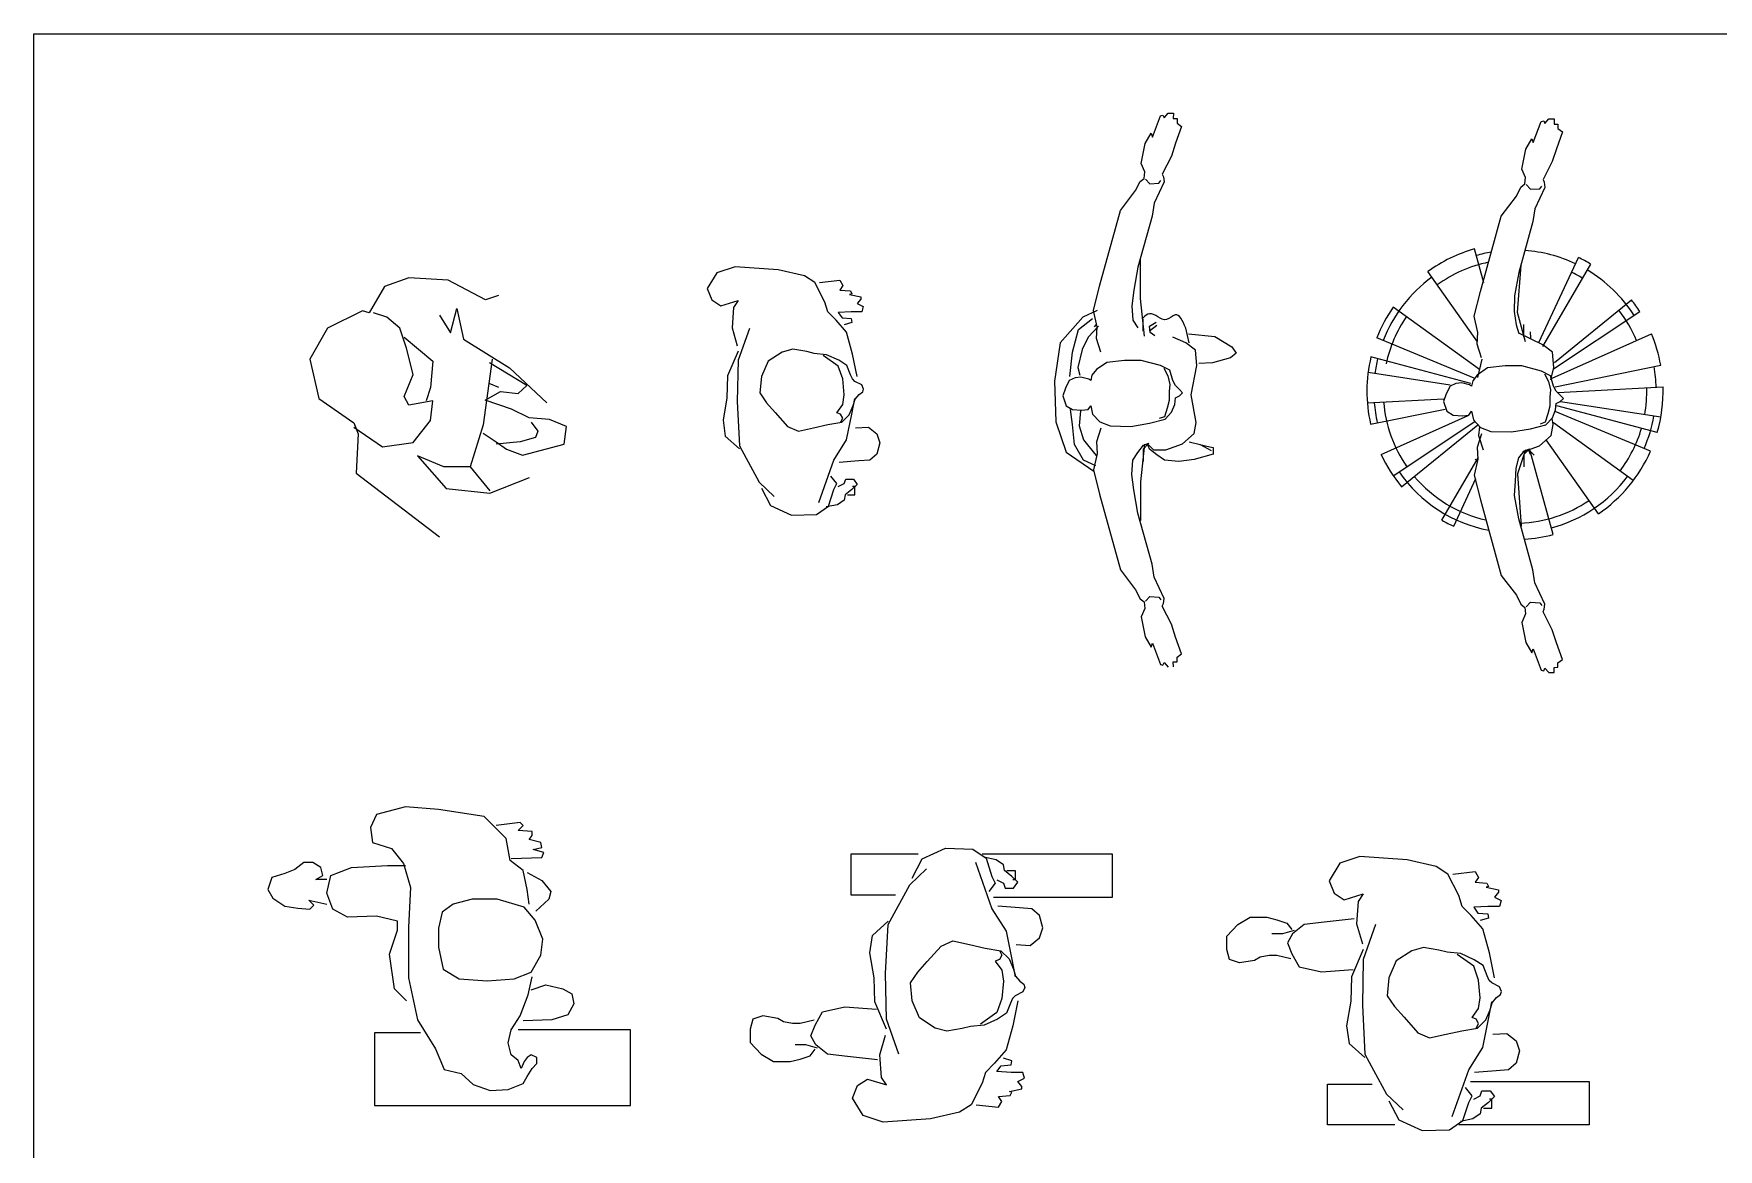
# Model space of a CAD drawing. Extents: x 0.14 to 6.75, y 0.16 to 3.62.
# Drawn here: x 0.14 to 3.244, y 1.561 to 3.616 of the extents above; entities that cross this region are included whole.
import ezdxf

# ---------------------------------------------------------------- set-up
doc = ezdxf.new("R2010")
doc.units = 0
doc.header["$MEASUREMENT"] = 0
doc.linetypes.add('CONTINUA', pattern=[0])
doc.layers.get('0').update_dxf_attribs({"linetype": 'CONTINUA'})
doc.layers.add('Deftpoints', color=7, linetype='Continuous', plot=False)
doc.layers.add('www.dwgautocad.com', color=7, linetype='CONTINUA')

# ---------------------------------------------------------------- blocks, each defined once
blk = doc.blocks.new('R86')
at = {"linetype": 'ByBlock'}
for p, q in [((-98.9, 832.3), (-175.8, 804.3)), ((27, 825.3), (-98.9, 832.3)), ((145.8, 762.3), (27, 825.3)), ((-175.8, 804.3), (-224.7, 720.4)), ((187.8, 776.3), (145.8, 762.3)), ((-245.7, 727.3), (-357.6, 671.4)), ((-224.7, 720.4), (-245.7, 727.3)), ((-168.8, 706.4), (-210.8, 720.4)), ((-126.9, 671.4), (-168.8, 706.4)), ((-1, 713.4), (34, 657.4)), ((34, 657.4), (54.9, 734.3)), ((54.9, 734.3), (75.9, 636.4)), ((-357.6, 671.4), (-413.5, 573.4)), ((-105.9, 608.4), (-126.9, 671.4)), ((-112.9, 643.4), (-22, 566.4)), ((-84.9, 524.4), (-105.9, 608.4)), ((75.9, 636.4), (222.8, 545.4)), ((-413.5, 573.4), (-385.6, 447.5)), ((-22, 566.4), (-29, 482.5)), ((166.8, 573.4), (138.8, 363.5)), ((277.8, 489.5), (158.9, 561.1)), ((222.8, 545.4), (341.6, 433.5)), ((-112.9, 454.5), (-84.9, 524.4)), ((156.7, 497.1), (186.9, 484.2)), ((249.8, 463.2), (277.8, 489.5)), ((-385.6, 447.5), (-273.7, 370.5)), ((-98.9, 426.5), (-112.9, 454.5)), ((-22, 440.5), (-98.9, 426.5)), ((-29, 482.5), (-42.9, 440.5)), ((-29, 377.5), (-22, 440.5)), ((144.9, 442.2), (193.9, 470.2)), ((228.8, 414.2), (144.9, 442.2)), ((193.9, 470.2), (249.8, 463.2)), ((-84.9, 307.5), (-29, 377.5)), ((284.8, 386.2), (228.8, 414.2)), ((349.6, 380.9), (284.8, 386.2)), ((403.6, 358.2), (349.6, 380.9)), ((-273.7, 370.5), (-259.7, 335.5)), ((-273.7, 356.5), (-182.8, 293.5)), ((-259.7, 335.5), (-266.7, 209.6)), ((138.8, 363.5), (96.9, 230.6)), ((137.9, 337.2), (179.9, 309.2)), ((305.7, 323.2), (256.8, 309.2)), ((291.7, 372.2), (312.7, 344.2)), ((312.7, 344.2), (305.7, 323.2)), ((396.6, 302.2), (403.6, 358.2)), ((-182.8, 293.5), (-84.9, 307.5)), ((256.8, 309.2), (179.9, 302.2)), ((179.9, 309.2), (213.2, 286.6)), ((213.2, 286.6), (263.8, 267.3)), ((263.8, 267.3), (396.6, 302.2)), ((13, 230.6), (-70.9, 265.5)), ((-70.9, 265.5), (20, 160.6)), ((96.9, 230.6), (13, 230.6)), ((96.9, 230.6), (159.8, 153.6)), ((-266.7, 209.6), (-1, 6.6)), ((159.8, 146.6), (285.7, 195.6)), ((20, 160.6), (159.8, 146.6))]:
    blk.add_line(p, q, dxfattribs=at)
blk = doc.blocks.new('R87')
at = {"color": 0, "linetype": 'ByBlock'}
for p, q in [((-258.1, 779.2), (-289.4, 728.8)), ((-200.5, 798.4), (-258.1, 779.2)), ((-63.6, 788.8), (-200.5, 798.4)), ((20.4, 769.6), (-63.6, 788.8)), ((54.1, 748), (20.4, 769.6)), ((68.5, 748), (133.3, 755.2)), ((133.3, 755.2), (142.9, 738.4)), ((-289.4, 728.8), (-275, 692.8)), ((85.3, 685.6), (54.1, 748)), ((142.9, 738.4), (133.3, 724)), ((133.3, 724), (166.9, 721.6)), ((171.7, 712), (164.5, 709.6)), ((164.5, 709.6), (200.6, 702.4)), ((166.9, 721.6), (171.7, 712)), ((200.6, 702.4), (200.6, 695.2)), ((-275, 692.8), (-246.1, 673.6)), ((-246.1, 673.6), (-190.9, 690.4)), ((-205.3, 668.8), (-210.1, 604)), ((-190.9, 690.4), (-205.3, 668.8)), ((94.9, 654.4), (85.3, 685.6)), ((121.3, 628), (94.9, 654.4)), ((169.3, 654.4), (128.5, 652)), ((128.5, 652), (140.5, 635.2)), ((203, 654.4), (169.3, 654.4)), ((200.6, 695.2), (188.6, 680.8)), ((188.6, 680.8), (207.8, 671.2)), ((207.8, 671.2), (203, 654.4)), ((-210.1, 604), (-193.3, 546.4)), ((-154.9, 601.6), (-190.9, 500.8)), ((154.9, 589.6), (121.3, 628)), ((140.5, 635.2), (169.3, 632.8)), ((171.7, 620.8), (147.7, 613.6)), ((169.3, 632.8), (171.7, 620.8)), ((174.1, 520), (154.9, 589.6)), ((-190.9, 529.6), (-224.5, 450.5)), ((-190.9, 500.8), (-193.3, 368.9)), ((-95.5, 496.9), (-116.6, 448.1)), ((-50.1, 526.3), (-95.5, 496.9)), ((-16.5, 535.6), (-50.1, 526.3)), ((28.1, 528), (-16.5, 535.6)), ((51.7, 522.1), (28.1, 528)), ((91.2, 517.9), (51.7, 522.1)), ((128.5, 481.6), (80.5, 515.2)), ((129.9, 500.3), (91.2, 517.9)), ((156, 483.4), (129.9, 500.3)), ((167.8, 454), (156, 483.4)), ((188.6, 448.1), (174.1, 520)), ((-224.5, 450.5), (-226.9, 380.9)), ((-116.6, 448.1), (-121.6, 396)), ((142.9, 440.9), (128.5, 481.6)), ((147.7, 390.5), (142.9, 440.9)), ((173.6, 440.6), (167.8, 454)), ((181.2, 433), (173.6, 440.6)), ((203.1, 422.1), (181.2, 433)), ((-226.9, 380.9), (-238.9, 308.9)), ((-121.6, 396), (-100.6, 364.9)), ((142.9, 359.3), (147.7, 390.5)), ((171.7, 328.1), (181.4, 378.5)), ((176.2, 355.7), (182.1, 375.9)), ((182.1, 375.9), (194.7, 391)), ((194.7, 391), (206.4, 399.4)), ((209, 408.6), (203.1, 422.1)), ((206.4, 399.4), (209, 408.6)), ((-193.3, 368.9), (-186.1, 227.3)), ((-100.6, 364.9), (-72.8, 333.8)), ((-72.8, 333.8), (-33.3, 289.3)), ((123.7, 332.9), (142.9, 359.3)), ((135.7, 328.1), (123.7, 332.9)), ((142.9, 316.1), (135.7, 328.1)), ((140, 302.8), (163.5, 326.3)), ((154.9, 246.5), (171.7, 328.1)), ((163.5, 326.3), (176.2, 355.7)), ((-238.9, 308.9), (-231.7, 258.5)), ((-33.3, 289.3), (1.2, 274.2)), ((1.2, 274.2), (49.1, 285.1)), ((49.1, 285.1), (94.6, 295.2)), ((94.6, 295.2), (140, 302.8)), ((135.7, 301.7), (142.9, 316.1)), ((183.8, 284.9), (224.6, 287.3)), ((224.6, 287.3), (251, 265.7)), ((-231.7, 258.5), (-186.1, 217.7)), ((-186.1, 227.3), (-123.7, 112.1)), ((114.1, 181.7), (154.9, 246.5)), ((251, 265.7), (260.6, 236.9)), ((260.6, 236.9), (251, 200.9)), ((66.1, 47.3), (114.1, 181.7)), ((193.4, 179.3), (130.9, 174.5)), ((229.4, 181.7), (193.4, 179.3)), ((251, 200.9), (229.4, 181.7)), ((-123.7, 112.1), (-75.6, 66.5)), ((123.7, 107.3), (104.5, 131.3)), ((147.7, 107.3), (152.5, 121.7)), ((152.5, 121.7), (176.5, 121.7)), ((176.5, 121.7), (188.6, 104.9)), ((-116.5, 92.9), (-87.6, 37.7)), ((97.3, 35.3), (114.1, 88.1)), ((114.1, 88.1), (123.7, 107.3)), ((147.7, 54.5), (126.1, 40.1)), ((128.5, 97.7), (147.7, 107.3)), ((150.1, 71.3), (147.7, 54.5)), ((171.7, 88.1), (150.1, 71.3)), ((157.3, 71.3), (181.4, 71.3)), ((188.6, 104.9), (171.7, 88.1)), ((181.4, 97.7), (174.1, 97.7)), ((181.4, 71.3), (181.4, 97.7)), ((-87.6, 37.7), (-20.4, 6.5)), ((-20.4, 6.5), (58.9, 8.9)), ((58.9, 8.9), (97.3, 35.3)), ((126.1, 40.1), (90.1, 32.9))]:
    blk.add_line(p, q, dxfattribs=at)
blk = doc.blocks.new('R88')
at = {"color": 0, "linetype": 'ByBlock'}
for p, q in [((-28.8, 1684.1), (-3.3, 1751.9)), ((-3.3, 1751.9), (5, 1753.9)), ((5, 1753.9), (9, 1745.6)), ((9, 1745.6), (21.6, 1759.9)), ((21.6, 1759.9), (38.1, 1759.7)), ((38.1, 1759.7), (37.9, 1743.2)), ((37.9, 1743.2), (50.2, 1743)), ((64.4, 1718.1), (45.2, 1664.7)), ((50.2, 1743), (50.1, 1728.6)), ((50.1, 1728.6), (64.4, 1718.1)), ((-51.7, 1663.7), (-32.7, 1696.5)), ((-32.7, 1696.5), (-28.8, 1684.1)), ((45.2, 1664.7), (32.4, 1623.6)), ((-64.8, 1599.9), (-51.7, 1663.7)), ((32.4, 1623.6), (2.9, 1566.1)), ((-52.7, 1573), (-64.8, 1599.9)), ((-55, 1552.4), (-52.7, 1573)), ((2.9, 1566.1), (6.9, 1557.8)), ((6.9, 1557.8), (8.8, 1541.3)), ((-130.4, 1450.1), (-82.2, 1513.5)), ((-82.2, 1513.5), (-67.5, 1542.2)), ((-67.5, 1542.2), (-55, 1552.4)), ((-50.9, 1550.3), (-36.6, 1535.6)), ((-36.6, 1535.6), (-7.8, 1537.4)), ((8.8, 1541.3), (-22.9, 1473.6)), ((-7.8, 1537.4), (-1.5, 1545.6)), ((-197, 1209.4), (-130.4, 1450.1)), ((-22.9, 1473.6), (-29.6, 1432.4)), ((-29.6, 1432.4), (-74.7, 1269.9)), ((-74.7, 1269.9), (-87.9, 1195.8)), ((-216.4, 1131.3), (-197, 1209.4)), ((-87.9, 1195.8), (-94.6, 1146.4)), ((-204.7, 1131.2), (-250.1, 1110.6)), ((-204.6, 1079.5), (-216.4, 1131.3)), ((-94.6, 1146.4), (-91, 1101)), ((-250.1, 1110.6), (-322.3, 1028.2)), ((-264.5, 1071.5), (-219.1, 1106.5)), ((-200.6, 1081.8), (-233.6, 1046.7)), ((-212.9, 1079.8), (-206.4, 1087.4)), ((-207.1, 1042.4), (-204.6, 1079.5)), ((-91, 1101), (-74.8, 1076)), ((-58.4, 1065.5), (-58, 1104.7)), ((-37.6, 1081.8), (-17, 1094.1)), ((-14.9, 1083.9), (-37.6, 1065.4)), ((-35.5, 1061.2), (-37.6, 1081.8)), ((88.3, 1028.2), (77.9, 1075.6)), ((-322.3, 1028.2), (-340.8, 906.6)), ((-283.1, 999.3), (-264.5, 1071.5)), ((-233.6, 1046.7), (-252.1, 1007.6)), ((-193.2, 999), (-207.1, 1042.4)), ((-21.1, 1050.8), (-35.5, 1061.2)), ((77.9, 1028.2), (36.7, 1046.7)), ((108.9, 1005.5), (77.9, 1028.2)), ((86.2, 1057), (170.8, 1048.8)), ((170.8, 1048.8), (224.4, 1015.8)), ((-291.3, 921), (-283.1, 999.3)), ((-252.1, 1007.6), (-266.6, 949.9)), ((-118, 972.5), (-173.7, 966.3)), ((-64.4, 972.5), (-118, 972.5)), ((-2.5, 956), (-64.4, 972.5)), ((113, 956), (108.9, 1005.5)), ((220.3, 980.8), (162.5, 964.3)), ((238.8, 995.2), (220.3, 980.8)), ((224.4, 1015.8), (238.8, 995.2)), ((-274.8, 916.9), (-293.4, 908.6)), ((-256.3, 918.9), (-274.8, 916.9)), ((-266.6, 949.9), (-260.4, 925.1)), ((-231.5, 912.7), (-256.3, 918.9)), ((-225.3, 908.6), (-231.5, 912.7)), ((-221.2, 925.1), (-225.3, 908.6)), ((-206.7, 943.7), (-221.2, 925.1)), ((-173.7, 966.3), (-206.7, 943.7)), ((26.4, 941.6), (-2.5, 956)), ((7.8, 947.8), (20.2, 923.1)), ((20.2, 923.1), (26.4, 896.3)), ((36.7, 908.6), (26.4, 941.6)), ((94.4, 863.3), (113, 956)), ((162.5, 964.3), (119.2, 962.2)), ((-340.8, 906.6), (-336.7, 776.7)), ((-305.8, 883.9), (-314, 859.2)), ((-314, 859.2), (-303.7, 828.2)), ((-293.4, 908.6), (-305.8, 883.9)), ((26.4, 896.3), (24.3, 873.6)), ((24.3, 873.6), (24.3, 844.7)), ((44.9, 892.1), (36.7, 908.6)), ((57.3, 879.8), (44.9, 892.1)), ((44.9, 853), (57.3, 859.2)), ((67.6, 869.5), (57.3, 879.8)), ((57.3, 859.2), (67.6, 869.5)), ((110.9, 774.7), (94.4, 863.3)), ((-303.7, 828.2), (-283.1, 815.9)), ((-283.1, 768.5), (-289.3, 815.9)), ((-283.1, 815.9), (-254.2, 813.8)), ((-258.3, 811.8), (-262.4, 764.3)), ((-254.2, 813.8), (-233.6, 815.9)), ((-233.6, 815.9), (-225.3, 828.2)), ((-225.3, 828.2), (-219.1, 801.4)), ((18.1, 820), (9.9, 793.2)), ((11.9, 785), (32.6, 807.6)), ((24.3, 844.7), (18.1, 820)), ((32.6, 807.6), (42.9, 832.4)), ((42.9, 832.4), (44.9, 853)), ((-336.7, 776.7), (-303.7, 679.8)), ((-276.9, 704.6), (-283.1, 768.5)), ((-262.4, 764.3), (-248, 719)), ((-219.1, 801.4), (-196.4, 776.7)), ((-193.2, 756.6), (-207.1, 713.1)), ((-196.4, 776.7), (-163.4, 764.3)), ((-163.4, 764.3), (-97.4, 762.3)), ((-97.4, 762.3), (-37.6, 772.6)), ((-37.6, 772.6), (11.9, 785)), ((9.9, 793.2), (-6.6, 787)), ((104.8, 739.6), (110.9, 774.7)), ((-248, 655.1), (-276.9, 704.6)), ((-248, 719), (-212.9, 675.7)), ((-207.1, 713.1), (-204.6, 676)), ((-74.8, 679.5), (-56.5, 702.4)), ((-40.1, 708.8), (-58.4, 690)), ((-56.5, 702.4), (-40.1, 708.8)), ((-37.6, 690.1), (-43.8, 706.6)), ((-43.8, 706.6), (-25.2, 688.1)), ((14, 688.1), (67.6, 706.6)), ((67.6, 706.6), (104.8, 739.6)), ((88.3, 712.8), (123.3, 704.6)), ((123.3, 704.6), (158.4, 686)), ((-303.7, 679.8), (-215, 620.1)), ((-208.8, 636.6), (-248, 655.1)), ((-204.6, 676), (-216.4, 624.3)), ((-212.9, 675.7), (-206.4, 668.1)), ((-94.6, 609.1), (-91, 654.6)), ((-91, 654.6), (-74.8, 679.5)), ((-58.4, 690), (-58, 650.8)), ((-14.9, 671.6), (-37.6, 690.1)), ((-25.2, 688.1), (14, 688.1)), ((9.9, 655.1), (-14.9, 671.6)), ((55.2, 651), (9.9, 655.1)), ((104.8, 657.2), (55.2, 651)), ((164.9, 673.4), (104.8, 657.2)), ((-216.4, 624.3), (-197, 546.1)), ((-87.9, 559.7), (-94.6, 609.1)), ((-197, 546.1), (-130.4, 305.5)), ((-74.7, 485.6), (-87.9, 559.7)), ((-29.6, 323.1), (-74.7, 485.6)), ((-22.9, 281.9), (-29.6, 323.1)), ((-130.4, 305.5), (-82.2, 242.1)), ((8.8, 214.2), (-22.9, 281.9)), ((-82.2, 242.1), (-67.5, 213.3)), ((-50.9, 205.3), (-36.6, 219.9)), ((-36.6, 219.9), (-7.8, 218.1)), ((-7.8, 218.1), (-1.5, 210)), ((-67.5, 213.3), (-55, 203.2)), ((-52.7, 182.6), (-64.8, 155.6)), ((-55, 203.2), (-52.7, 182.6)), ((2.9, 189.4), (6.9, 197.7)), ((32.4, 131.9), (2.9, 189.4)), ((6.9, 197.7), (8.8, 214.2)), ((-64.8, 155.6), (-51.7, 91.8)), ((45.2, 90.8), (32.4, 131.9)), ((-51.7, 91.8), (-32.7, 59)), ((-32.7, 59), (-28.8, 71.4)), ((-28.8, 71.4), (-3.3, 3.6)), ((64.4, 37.4), (45.2, 90.8)), ((-3.3, 3.6), (5, 1.7)), ((5, 1.7), (9, 10)), ((9, 10), (21.6, -4.3)), ((37.9, 12.3), (50.2, 12.5)), ((38.1, -4.2), (37.9, 12.3)), ((50.1, 26.9), (64.4, 37.4)), ((50.2, 12.5), (50.1, 26.9))]:
    blk.add_line(p, q, dxfattribs=at)
at = {"color": 0, "linetype": 'ByBlock', "ltscale": 2}
for p, q in [((-67.1, 1169.8), (-67.1, 1293.5)), ((-53.4, 1049.6), (-67.1, 1169.8)), ((-53.4, 705.9), (-67.1, 585.7)), ((122.9, 704.7), (154.5, 697.5)), ((154.5, 697.5), (164.9, 695.5)), ((164.9, 695.5), (164.9, 672.8)), ((-67.1, 585.7), (-67.1, 462))]:
    blk.add_line(p, q, dxfattribs=at)
blk.add_spline([(77.9, 1075.6), (43.8, 1117.9), (16.5, 1102.6), (-38, 1121.3), (-58.5, 1107.7)], degree=3, dxfattribs=at)
blk = doc.blocks.new('R89')
at = {"linetype": 'ByBlock'}
for p, q in [((5, 1762.2), (17.5, 1776.5)), ((17.5, 1776.5), (34, 1776.4)), ((34, 1776.4), (33.8, 1759.9)), ((-32.8, 1700.8), (-7.3, 1768.6)), ((-7.3, 1768.6), (1, 1770.5)), ((1, 1770.5), (5, 1762.2)), ((33.8, 1759.9), (46.2, 1759.7)), ((60.3, 1734.8), (41.2, 1681.4)), ((46.2, 1759.7), (46, 1745.3)), ((46, 1745.3), (60.3, 1734.8)), ((-68.8, 1616.6), (-55.7, 1680.4)), ((-55.7, 1680.4), (-36.8, 1713.2)), ((-36.8, 1713.2), (-32.8, 1700.8)), ((41.2, 1681.4), (28.4, 1640.3)), ((-56.7, 1589.6), (-68.8, 1616.6)), ((28.4, 1640.3), (-1.2, 1582.8)), ((-86.3, 1530.1), (-71.5, 1558.9)), ((-71.5, 1558.9), (-59, 1569)), ((-59, 1569), (-56.7, 1589.6)), ((-54.9, 1566.9), (-40.7, 1552.3)), ((4.7, 1558), (-26.9, 1490.3)), ((-11.8, 1554.1), (-5.5, 1562.2)), ((-1.2, 1582.8), (2.9, 1574.5)), ((2.9, 1574.5), (4.7, 1558)), ((-134.4, 1466.7), (-86.3, 1530.1)), ((-40.7, 1552.3), (-11.8, 1554.1)), ((-201, 1226.1), (-134.4, 1466.7)), ((-26.9, 1490.3), (-33.6, 1449.1)), ((-33.6, 1449.1), (-78.7, 1286.6)), ((-78.7, 1286.6), (-91.9, 1212.5)), ((-220.5, 1147.9), (-201, 1226.1)), ((-91.9, 1212.5), (-93.1, 1162.4)), ((-208.7, 1096.2), (-220.5, 1147.9)), ((-93.1, 1162.4), (-86.7, 1119.9)), ((-211.2, 1059.1), (-208.7, 1096.2)), ((-86.7, 1119.9), (-78.8, 1092.7)), ((-1.8, 1056.1), (-78.2, 1093.3)), ((-62.5, 1082.2), (-62, 1121.4)), ((-39.6, 1077.8), (-41.6, 1098.4)), ((-197.2, 1015.6), (-211.2, 1059.1)), ((29.1, 1033.4), (-1.8, 1056.1)), ((33.2, 983.9), (29.1, 1033.4)), ((-177.8, 983), (-210.8, 960.3)), ((-196.2, 1010.5), (-210.6, 952.8)), ((-122.1, 989.2), (-177.8, 983)), ((-68.4, 989.2), (-122.1, 989.2)), ((-6.6, 972.7), (-68.4, 989.2)), ((22.3, 958.3), (-6.6, 972.7)), ((23.5, 945.6), (33.2, 983.9)), ((-297.4, 925.3), (-309.8, 900.6)), ((-278.9, 933.5), (-297.4, 925.3)), ((-260.3, 935.6), (-278.9, 933.5)), ((-235.5, 929.4), (-260.3, 935.6)), ((-229.3, 925.3), (-235.5, 929.4)), ((-225.2, 941.8), (-229.3, 925.3)), ((-210.8, 960.3), (-225.2, 941.8)), ((3.8, 964.5), (16.1, 939.7)), ((16.1, 939.7), (22.3, 912.9)), ((22.3, 912.9), (20.3, 890.3)), ((32.6, 925.3), (22.3, 958.3)), ((40.9, 908.8), (32.6, 925.3)), ((-309.8, 900.6), (-318.1, 875.8)), ((-318.1, 875.8), (-307.7, 844.9)), ((20.3, 861.4), (14.1, 836.7)), ((20.3, 890.3), (20.3, 861.4)), ((38.8, 849), (40.9, 869.7)), ((53.3, 896.4), (40.9, 908.8)), ((40.9, 869.7), (53.3, 875.8)), ((63.6, 886.1), (53.3, 896.4)), ((53.3, 875.8), (63.6, 886.1)), ((-307.7, 844.9), (-287.1, 832.6)), ((-287.1, 832.6), (-258.2, 830.5)), ((-258.2, 830.5), (-237.6, 832.6)), ((-237.6, 832.6), (-229.3, 844.9)), ((-229.3, 844.9), (-223.2, 818.1)), ((-223.2, 818.1), (-200.5, 793.4)), ((5.8, 809.9), (-10.7, 803.7)), ((14.1, 836.7), (5.8, 809.9)), ((7.9, 801.6), (28.5, 824.3)), ((31.2, 802.5), (27.4, 822)), ((28.5, 824.3), (38.8, 849)), ((-197.2, 773.2), (-211.2, 729.8)), ((-203.4, 795.5), (-206.5, 767.3)), ((-206.5, 767.3), (-192.1, 722)), ((-200.5, 793.4), (-167.5, 781)), ((-167.5, 781), (-101.4, 779)), ((-101.4, 779), (-41.6, 789.3)), ((-41.6, 789.3), (7.9, 801.6)), ((-12.1, 734.5), (25, 767.5)), ((25, 767.5), (31.2, 802.5)), ((-211.2, 729.8), (-208.7, 692.7)), ((-78.8, 696.2), (-60.6, 719.1)), ((-65.8, 716), (-12.1, 734.5)), ((-44.1, 725.5), (-62.5, 706.7)), ((-62.5, 706.7), (-62, 667.5)), ((-60.6, 719.1), (-44.1, 725.5)), ((-47.8, 723.3), (-29.2, 704.8)), ((-41.6, 706.8), (-47.8, 723.3)), ((-208.7, 692.7), (-220.5, 640.9)), ((-217, 692.4), (-210.5, 684.8)), ((-88.8, 622.7), (-86.7, 664)), ((-86.7, 664), (-78.8, 696.2)), ((-220.5, 640.9), (-201, 562.8)), ((-91.9, 576.4), (-88.8, 622.7)), ((-201, 562.8), (-134.4, 322.1)), ((-78.7, 502.3), (-91.9, 576.4)), ((-33.6, 339.8), (-78.7, 502.3)), ((-134.4, 322.1), (-86.3, 258.7)), ((-26.9, 298.6), (-33.6, 339.8)), ((4.7, 230.9), (-26.9, 298.6)), ((-86.3, 258.7), (-71.5, 230)), ((-71.5, 230), (-59, 219.8)), ((-59, 219.8), (-56.7, 199.2)), ((-54.9, 222), (-40.7, 236.6)), ((-40.7, 236.6), (-11.8, 234.8)), ((-11.8, 234.8), (-5.5, 226.6)), ((2.9, 214.4), (4.7, 230.9)), ((-56.7, 199.2), (-68.8, 172.3)), ((-68.8, 172.3), (-55.7, 108.5)), ((-1.2, 206.1), (2.9, 214.4)), ((28.4, 148.6), (-1.2, 206.1)), ((-55.7, 108.5), (-36.8, 75.7)), ((41.2, 107.5), (28.4, 148.6)), ((60.3, 54.1), (41.2, 107.5)), ((-36.8, 75.7), (-32.8, 88.1)), ((-32.8, 88.1), (-7.3, 20.3)), ((46, 43.6), (60.3, 54.1)), ((-7.3, 20.3), (1, 18.3)), ((1, 18.3), (5, 26.6)), ((5, 26.6), (17.5, 12.3)), ((17.5, 12.3), (34, 12.5)), ((33.8, 29), (46.2, 29.2)), ((34, 12.5), (33.8, 29)), ((46.2, 29.2), (46, 43.6))]:
    blk.add_line(p, q, dxfattribs=at)
at = {"linetype": 'ByBlock', "ltscale": 2}
for p, q in [((-190.1, 1254), (-220, 1362.3)), ((-210.5, 1066), (-368.3, 1290)), ((-82.8, 1159.4), (-71.2, 1310.2)), ((-14.2, 1063.8), (111.5, 1334.9)), ((-2, 1051.3), (150.6, 1314.1)), ((35.3, 1000.1), (281, 1199.5)), ((-203.8, 978.2), (-478.8, 1176.9)), ((-57.4, 1066.3), (-82.8, 1159.4)), ((32.6, 979.8), (307.1, 1162.6)), ((-220.8, 950.6), (-530.7, 1078.9)), ((27.9, 950.4), (344.5, 1091.6)), ((-297, 928.5), (-558.8, 968.4)), ((-230.9, 933.8), (-549.7, 1017.9)), ((37.8, 923.3), (374.1, 991.5)), ((46, 904.5), (381.3, 922.6)), ((-561.2, 871.7), (-318.1, 884.9)), ((362.9, 777.3), (42.3, 861.8)), ((374.2, 826), (54.1, 874.9)), ((-550.9, 804), (-313.6, 852.1)), ((-517.6, 707.1), (-239.6, 831)), ((-478.5, 639.4), (-218.4, 812.6)), ((286.3, 624.1), (31.9, 808)), ((341.4, 717.9), (37.2, 843.8)), ((-451.9, 604.6), (-209.3, 801.5)), ((175.3, 518.3), (9, 754.3)), ((-57.4, 722.6), (-82.8, 645.2)), ((31.3, 452.3), (-43.3, 722.3)), ((-323.4, 497.7), (-208.2, 696.1)), ((-82.8, 645.2), (-71.2, 478.7)), ((-285.7, 478.5), (-215.2, 630.5))]:
    blk.add_line(p, q, dxfattribs=at)
for radius, start, end in [(472, 105.91, 126.0375), (450, 99.6723, 105.9332), (450, 64.627, 85.991), (420, 101.6092, 126.1464), (472, 59.2816, 64.6498), (450, 32.5459, 59.2531), (450, 126.0805, 158.8808), (420, 59.2095, 64.592), (472, 32.5982, 38.0855), (472, 145.3263, 158.8171), (420, 145.4714, 167.9848), (420, 22.6944, 37.9637), (472, 10.1485, 22.8425), (472, 166.5761, 192.7707), (450, 166.6419, 172.7514), (450, 1.672, 10.0844), (420, 349.789, 1.5706), (472, 343.8837, 1.7381), (450, 184.5106, 192.8348), (420, 184.612, 214.8672), (450, 336.1483, 349.8911), (420, 322.8374, 343.717), (472, 205.2341, 220.0523), (472, 304.2788, 336.2119), (450, 214.7871, 259.2817), (420, 220.1741, 257.2505), (450, 284.9372, 322.9252), (420, 272.1351, 304.17), (472, 240.4467, 245.5837), (472, 273.6328, 284.9604)]:
    blk.add_arc((-90.6, 908.3), radius, start, end, dxfattribs=at)
blk = doc.blocks.new('R99')
at = {"color": 0, "linetype": 'ByBlock'}
for p, q in [((-341.3, 930.9), (-360.3, 889.7)), ((-249.2, 956.3), (-341.3, 930.9)), ((-144.4, 946.8), (-249.2, 956.3)), ((1.7, 924.6), (-144.4, 946.8)), ((71.6, 854.8), (1.7, 924.6)), ((-360.3, 889.7), (-354, 842.1)), ((116, 905.5), (39.8, 896)), ((109.7, 880.1), (125.5, 896)), ((154.1, 877), (109.7, 880.1)), ((125.5, 896), (116, 905.5)), ((144.6, 851.6), (154.1, 864.3)), ((154.1, 864.3), (154.1, 877)), ((-354, 842.1), (-293.6, 823)), ((-293.6, 823), (-255.5, 775.4)), ((84.3, 785), (71.6, 854.8)), ((182.7, 842.1), (144.6, 851.6)), ((157.3, 819.9), (185.9, 826.2)), ((192.2, 810.3), (157.3, 819.9)), ((185.9, 826.2), (182.7, 842.1)), ((185.9, 794.5), (192.2, 810.3)), ((-601.7, 756.4), (-633.4, 743.7)), ((-573.1, 778.6), (-601.7, 756.4)), ((-544.5, 778.6), (-573.1, 778.6)), ((-519.1, 762.7), (-544.5, 778.6)), ((-512.8, 737.4), (-519.1, 762.7)), ((-487.4, 737.4), (-420.7, 762.7)), ((-420.7, 762.7), (-306.3, 769.1)), ((-306.3, 769.1), (-249.2, 769.1)), ((-255.5, 775.4), (-233.3, 699.3)), ((125.5, 753.2), (84.3, 785)), ((87.4, 791.3), (185.9, 794.5)), ((138.3, 692.9), (125.5, 753.2)), ((-674.7, 731), (-687.4, 692.9)), ((-633.4, 743.7), (-674.7, 731)), ((-535, 724.7), (-512.8, 737.4)), ((-500.1, 724.7), (-535, 724.7)), ((-500.1, 680.3), (-487.4, 737.4)), ((-233.3, 699.3), (-239.6, 572.4)), ((138.3, 746.9), (185.9, 721.5)), ((185.9, 721.5), (214.5, 686.6)), ((-687.4, 692.9), (-671.5, 664.4)), ((-671.5, 664.4), (-633.4, 639)), ((-557.2, 658), (-500.1, 645.3)), ((-541.3, 642.2), (-557.2, 658)), ((-481, 629.5), (-500.1, 680.3)), ((-96.7, 645.3), (-131.7, 620)), ((-36.4, 661.2), (-96.7, 645.3)), ((43, 661.2), (-36.4, 661.2)), ((128.7, 635.8), (43, 661.2)), ((144.6, 645.3), (138.3, 692.9)), ((208.1, 661.2), (166.8, 623.1)), ((214.5, 686.6), (208.1, 661.2)), ((-633.4, 639), (-592.1, 632.7)), ((-592.1, 632.7), (-554, 629.5)), ((-554, 629.5), (-541.3, 642.2)), ((-433.4, 604.1), (-481, 629.5)), ((-341.3, 607.3), (-433.4, 604.1)), ((-274.6, 591.4), (-341.3, 607.3)), ((-274.6, 562.9), (-274.6, 591.4)), ((-131.7, 620), (-144.4, 569.2)), ((163.7, 594.6), (128.7, 635.8)), ((189.1, 534.3), (163.7, 594.6)), ((-300, 486.7), (-274.6, 562.9)), ((-239.6, 572.4), (-239.6, 410.6)), ((-144.4, 569.2), (-144.4, 508.9)), ((-284.1, 375.6), (-300, 486.7)), ((-144.4, 508.9), (-128.5, 439.1)), ((151, 429.6), (182.7, 483.5)), ((182.7, 483.5), (189.1, 534.3)), ((-128.5, 439.1), (-77.7, 407.4)), ((97, 407.4), (151, 429.6)), ((-239.6, 410.6), (-211.1, 277.3)), ((-77.7, 407.4), (11.2, 401)), ((11.2, 401), (97, 407.4)), ((141.4, 356.6), (154.1, 413.7)), ((151, 372.5), (198.6, 388.3)), ((198.6, 388.3), (252.6, 375.6)), ((-246, 337.6), (-284.1, 375.6)), ((116, 290), (141.4, 356.6)), ((252.6, 375.6), (281.2, 359.8)), ((287.5, 328.1), (268.5, 293.2)), ((281.2, 359.8), (287.5, 328.1)), ((-211.1, 277.3), (-153.9, 185.3)), ((87.4, 245.6), (116, 290)), ((217.6, 277.3), (125.5, 274.1)), ((268.5, 293.2), (217.6, 277.3)), ((-347.6, 236), (-347.6, 4.4)), ((-201.5, 236), (-347.6, 236)), ((77.9, 204.3), (87.4, 245.6)), ((468.5, 245.6), (109.7, 245.6)), ((468.5, 4.4), (468.5, 245.6)), ((-153.9, 185.3), (-125.3, 118.6)), ((87.4, 166.2), (77.9, 204.3)), ((109.7, 147.2), (87.4, 166.2)), ((151, 166.2), (138.3, 156.7)), ((170, 156.7), (151, 166.2)), ((-125.3, 118.6), (-71.3, 106)), ((119.2, 121.8), (109.7, 147.2)), ((128.7, 144), (119.2, 121.8)), ((138.3, 156.7), (128.7, 144)), ((138.3, 96.4), (154.1, 121.8)), ((154.1, 121.8), (170, 137.7)), ((170, 137.7), (170, 156.7)), ((-71.3, 106), (-33.2, 71)), ((-33.2, 71), (20.8, 52)), ((20.8, 52), (77.9, 55.2)), ((77.9, 55.2), (125.5, 74.2)), ((125.5, 74.2), (138.3, 96.4)), ((-347.6, 4.4), (468.5, 4.4))]:
    blk.add_line(p, q, dxfattribs=at)
blk = doc.blocks.new('R100')
at = {"color": 0, "linetype": 'ByBlock'}
for p, q in [((8.4, 834.1), (82.5, 868.4)), ((82.5, 868.4), (169.9, 865.8)), ((169.9, 865.8), (212.2, 836.7)), ((-4.8, 849.9), (-219.3, 849.9)), ((-219.3, 849.9), (-219.3, 720.3)), ((-23.4, 773.2), (8.4, 834.1)), ((177.8, 823.5), (230.8, 675.4)), ((614.6, 849.9), (199, 849.9)), ((244, 831.4), (204.3, 839.4)), ((212.2, 836.7), (230.8, 778.5)), ((267.8, 815.5), (244, 831.4)), ((270.5, 797), (267.8, 815.5)), ((614.6, 712.4), (614.6, 849.9)), ((-100.1, 625.1), (-31.3, 752.1)), ((-31.3, 752.1), (21.6, 802.3)), ((241.4, 757.4), (220.2, 730.9)), ((230.8, 778.5), (241.4, 757.4)), ((246.7, 767.9), (267.8, 757.4)), ((267.8, 757.4), (273.1, 741.5)), ((294.3, 778.5), (270.5, 797)), ((278.4, 797), (304.9, 797)), ((312.8, 760), (294.3, 778.5)), ((304.9, 767.9), (297, 767.9)), ((299.6, 741.5), (312.8, 760)), ((304.9, 797), (304.9, 767.9)), ((-219.3, 720.3), (-76.3, 720.3)), ((236.1, 712.4), (614.6, 712.4)), ((273.1, 741.5), (299.6, 741.5)), ((230.8, 675.4), (275.8, 603.9)), ((318.1, 678), (249.3, 683.3)), ((357.8, 675.4), (318.1, 678)), ((381.7, 654.2), (357.8, 675.4)), ((392.3, 614.5), (381.7, 654.2)), ((-158.4, 535.2), (-150.4, 590.7)), ((-150.4, 590.7), (-100.1, 635.7)), ((-108.1, 469), (-100.1, 625.1)), ((275.8, 603.9), (294.3, 514)), ((381.7, 582.8), (392.3, 614.5)), ((24.7, 507.6), (68.3, 556.7)), ((68.3, 556.7), (106.3, 573.4)), ((106.3, 573.4), (159.2, 561.4)), ((159.2, 561.4), (209.2, 550.3)), ((209.2, 550.3), (259.3, 541.9)), ((254.6, 543.1), (262.5, 527.2)), ((259.3, 541.9), (285.3, 516)), ((307.5, 561.6), (352.5, 559)), ((352.5, 559), (381.7, 582.8)), ((-145.1, 455.8), (-158.4, 535.2)), ((-5.9, 473.4), (24.7, 507.6)), ((254.6, 514), (241.4, 508.7)), ((241.4, 508.7), (262.5, 479.6)), ((262.5, 527.2), (254.6, 514)), ((285.3, 516), (299.2, 483.6)), ((294.3, 514), (304.9, 458.5)), ((299.2, 483.6), (305.7, 461.3)), ((-142.5, 379.1), (-145.1, 455.8)), ((-105.4, 323.6), (-108.1, 469)), ((-29, 439.1), (-5.9, 473.4)), ((-23.5, 381.7), (-29, 439.1)), ((262.5, 479.6), (267.8, 445.2)), ((267.8, 445.2), (262.5, 389.7)), ((305.7, 461.3), (319.6, 444.7)), ((319.6, 444.7), (332.6, 435.4)), ((332.6, 435.4), (335.3, 425.2)), ((-105.4, 291.8), (-142.5, 379.1)), ((-0.3, 327.9), (-23.5, 381.7)), ((262.5, 389.7), (246.7, 344.7)), ((296.4, 390), (289.9, 375.2)), ((304.7, 398.3), (296.4, 390)), ((312.8, 381.8), (297, 302.4)), ((328.8, 410.4), (304.7, 398.3)), ((335.3, 425.2), (328.8, 410.4)), ((-531.7, 323.6), (-539.6, 291.8)), ((-499.9, 334.1), (-531.7, 323.6)), ((-452.2, 326.2), (-499.9, 334.1)), ((-433.7, 315.6), (-452.2, 326.2)), ((-333.1, 305.1), (-309.3, 347.4)), ((-309.3, 347.4), (-237.8, 363.2)), ((-237.8, 363.2), (-137.2, 355.3)), ((-65.7, 212.5), (-105.4, 323.6)), ((49.8, 295.5), (-0.3, 327.9)), ((246.7, 344.7), (193.7, 307.7)), ((248.2, 324.2), (205.5, 304.8)), ((276.9, 342.7), (248.2, 324.2)), ((289.9, 375.2), (276.9, 342.7)), ((-539.6, 291.8), (-539.6, 249.5)), ((-404.6, 310.3), (-433.7, 315.6)), ((-380.8, 310.3), (-404.6, 310.3)), ((-335.8, 320.9), (-380.8, 310.3)), ((-346.3, 270.7), (-333.1, 305.1)), ((-330.5, 241.6), (-346.3, 270.7)), ((-126.6, 209.8), (-108.1, 273.3)), ((86.8, 285.3), (49.8, 295.5)), ((136, 293.6), (86.8, 285.3)), ((162, 300.1), (136, 293.6)), ((205.5, 304.8), (162, 300.1)), ((297, 302.4), (275.8, 225.7)), ((-539.6, 249.5), (-505.2, 212.5)), ((-362.2, 241.6), (-396.6, 241.6)), ((-325.2, 231), (-362.2, 241.6)), ((-349, 207.2), (-333.1, 228.3)), ((-293.4, 212.5), (-330.5, 241.6)), ((275.8, 225.7), (238.7, 183.4)), ((-505.2, 212.5), (-465.5, 188.7)), ((-465.5, 188.7), (-412.5, 188.7)), ((-412.5, 188.7), (-380.8, 196.6)), ((-380.8, 196.6), (-349, 207.2)), ((-229.9, 204.5), (-293.4, 212.5)), ((-134.6, 194), (-229.9, 204.5)), ((-121.3, 138.4), (-126.6, 209.8)), ((238.7, 183.4), (209.6, 154.3)), ((246.7, 156.9), (259.9, 175.4)), ((259.9, 175.4), (291.7, 178.1)), ((294.3, 191.3), (267.8, 199.3)), ((291.7, 178.1), (294.3, 191.3)), ((-214, 72.3), (-198.1, 112)), ((-198.1, 112), (-166.3, 133.1)), ((-166.3, 133.1), (-105.4, 114.6)), ((-105.4, 114.6), (-121.3, 138.4)), ((199, 119.9), (164.6, 51.1)), ((209.6, 154.3), (199, 119.9)), ((291.7, 154.3), (246.7, 156.9)), ((328.7, 154.3), (291.7, 154.3)), ((312.8, 125.2), (334, 135.8)), ((326.1, 109.3), (312.8, 125.2)), ((326.1, 101.4), (326.1, 109.3)), ((334, 135.8), (328.7, 154.3)), ((-179.6, 16.7), (-214, 72.3)), ((252, 77.6), (289, 80.2)), ((262.5, 61.7), (252, 77.6)), ((252, 43.2), (262.5, 61.7)), ((286.4, 93.5), (326.1, 101.4)), ((294.3, 90.8), (286.4, 93.5)), ((289, 80.2), (294.3, 90.8)), ((-116, -4.4), (-179.6, 16.7)), ((34.9, 6.2), (-116, -4.4)), ((127.5, 27.3), (34.9, 6.2)), ((164.6, 51.1), (127.5, 27.3)), ((180.5, 51.1), (252, 43.2))]:
    blk.add_line(p, q, dxfattribs=at)
blk = doc.blocks.new('R101')
at = {"color": 0, "linetype": 'ByBlock'}
for p, q in [((-262.3, 865.1), (-296.7, 809.5)), ((-198.7, 886.2), (-262.3, 865.1)), ((-47.8, 875.7), (-198.7, 886.2)), ((44.8, 854.5), (-47.8, 875.7)), ((-296.7, 809.5), (-280.8, 769.9)), ((81.9, 830.7), (44.8, 854.5)), ((116.3, 761.9), (81.9, 830.7)), ((97.8, 830.7), (169.2, 838.6)), ((169.2, 838.6), (179.8, 820.1)), ((179.8, 820.1), (169.2, 804.3)), ((-280.8, 769.9), (-249, 748.7)), ((-249, 748.7), (-188.1, 767.2)), ((-188.1, 767.2), (-204, 743.4)), ((126.9, 727.5), (116.3, 761.9)), ((169.2, 804.3), (206.3, 801.6)), ((211.6, 791), (203.7, 788.4)), ((203.7, 788.4), (243.4, 780.4)), ((206.3, 801.6), (211.6, 791)), ((243.4, 772.5), (230.1, 756.6)), ((230.1, 756.6), (251.3, 746.1)), ((243.4, 780.4), (243.4, 772.5)), ((-204, 743.4), (-209.3, 672)), ((156, 698.4), (126.9, 727.5)), ((193.1, 656.1), (156, 698.4)), ((209, 727.5), (164, 724.9)), ((164, 724.9), (177.2, 706.4)), ((177.2, 706.4), (209, 703.7)), ((246, 727.5), (209, 727.5)), ((209, 703.7), (211.6, 690.5)), ((251.3, 746.1), (246, 727.5)), ((-622.3, 632.3), (-587.9, 669.4)), ((-587.9, 669.4), (-548.2, 693.2)), ((-548.2, 693.2), (-495.2, 693.2)), ((-495.2, 693.2), (-463.5, 685.2)), ((-463.5, 685.2), (-431.7, 674.6)), ((-407.9, 650.8), (-444.9, 640.3)), ((-431.7, 674.6), (-415.8, 653.5)), ((-376.1, 669.4), (-413.2, 640.3)), ((-312.6, 677.3), (-376.1, 669.4)), ((-217.3, 687.9), (-312.6, 677.3)), ((-209.3, 672), (-190.8, 608.5)), ((-148.4, 669.4), (-188.1, 558.3)), ((211.6, 690.5), (185.1, 682.6)), ((214.2, 579.4), (193.1, 656.1)), ((-622.3, 590), (-622.3, 632.3)), ((-444.9, 640.3), (-479.3, 640.3)), ((-413.2, 640.3), (-429, 611.2)), ((-429, 611.2), (-415.8, 576.8)), ((4.1, 596.5), (-32.9, 586.3)), ((53.3, 588.2), (4.1, 596.5)), ((-614.4, 558.3), (-622.3, 590)), ((-582.6, 547.7), (-614.4, 558.3)), ((-534.9, 555.6), (-582.6, 547.7)), ((-516.4, 566.2), (-534.9, 555.6)), ((-487.3, 571.5), (-516.4, 566.2)), ((-463.5, 571.5), (-487.3, 571.5)), ((-418.5, 560.9), (-463.5, 571.5)), ((-415.8, 576.8), (-392, 534.5)), ((-188.1, 590), (-225.2, 502.7)), ((-188.1, 558.3), (-190.8, 412.8)), ((-83, 553.9), (-106.2, 500.2)), ((-32.9, 586.3), (-83, 553.9)), ((79.2, 581.7), (53.3, 588.2)), ((122.8, 577.1), (79.2, 581.7)), ((164, 537.1), (111, 574.1)), ((165.5, 557.6), (122.8, 577.1)), ((179.8, 492.1), (164, 537.1)), ((194.2, 539.1), (165.5, 557.6)), ((207.2, 506.7), (194.2, 539.1)), ((230.1, 500.1), (214.2, 579.4)), ((-392, 534.5), (-320.5, 518.6)), ((-320.5, 518.6), (-219.9, 526.5)), ((-225.2, 502.7), (-227.9, 426)), ((-106.2, 500.2), (-111.8, 442.7)), ((185.1, 436.6), (179.8, 492.1)), ((213.7, 491.8), (207.2, 506.7)), ((222, 483.5), (213.7, 491.8)), ((246.1, 471.5), (222, 483.5)), ((-111.8, 442.7), (-88.6, 408.5)), ((179.8, 402.2), (185.1, 436.6)), ((223, 420.5), (236.9, 437.2)), ((236.9, 437.2), (249.9, 446.4)), ((252.6, 456.6), (246.1, 471.5)), ((249.9, 446.4), (252.6, 456.6)), ((-227.9, 426), (-241.1, 346.7)), ((-190.8, 412.8), (-182.8, 256.7)), ((-88.6, 408.5), (-58, 374.2)), ((158.7, 373.1), (179.8, 402.2)), ((202.6, 365.8), (216.5, 398.3)), ((211.6, 367.8), (222.2, 423.4)), ((216.5, 398.3), (223, 420.5)), ((-241.1, 346.7), (-233.1, 291.1)), ((-58, 374.2), (-14.4, 325.1)), ((-14.4, 325.1), (23.6, 308.4)), ((76.5, 320.5), (126.5, 331.6)), ((126.5, 331.6), (176.6, 339.9)), ((171.9, 367.8), (158.7, 373.1)), ((179.8, 354.6), (171.9, 367.8)), ((171.9, 338.7), (179.8, 354.6)), ((176.6, 339.9), (202.6, 365.8)), ((193.1, 277.9), (211.6, 367.8)), ((224.8, 320.2), (269.8, 322.9)), ((269.8, 322.9), (299, 299)), ((-233.1, 291.1), (-182.8, 246.1)), ((23.6, 308.4), (76.5, 320.5)), ((148.1, 206.5), (193.1, 277.9)), ((299, 299), (309.6, 267.3)), ((-182.8, 256.7), (-114, 129.8)), ((299, 227.6), (275.1, 206.5)), ((309.6, 267.3), (299, 227.6)), ((-302, 161.5), (-159, 161.5)), ((-302, 31.9), (-302, 161.5)), ((95.1, 58.3), (148.1, 206.5)), ((153.4, 169.4), (531.9, 169.4)), ((235.4, 203.8), (166.6, 198.5)), ((275.1, 206.5), (235.4, 203.8)), ((531.9, 169.4), (531.9, 31.9)), ((-114, 129.8), (-61.1, 79.5)), ((-106.1, 108.6), (-74.3, 47.8)), ((158.7, 124.5), (137.5, 150.9)), ((148.1, 103.3), (158.7, 124.5)), ((164, 113.9), (185.1, 124.5)), ((185.1, 124.5), (190.4, 140.3)), ((190.4, 140.3), (216.9, 140.3)), ((230.1, 121.8), (211.6, 103.3)), ((222.2, 113.9), (214.2, 113.9)), ((216.9, 140.3), (230.1, 121.8)), ((222.2, 84.8), (222.2, 113.9)), ((129.5, 45.1), (148.1, 103.3)), ((185.1, 66.3), (161.3, 50.4)), ((187.8, 84.8), (185.1, 66.3)), ((211.6, 103.3), (187.8, 84.8)), ((195.7, 84.8), (222.2, 84.8)), ((-87.5, 31.9), (-302, 31.9)), ((-74.3, 47.8), (-0.2, 13.4)), ((-0.2, 13.4), (87.2, 16)), ((87.2, 16), (129.5, 45.1)), ((531.9, 31.9), (116.3, 31.9)), ((161.3, 50.4), (121.6, 42.5))]:
    blk.add_line(p, q, dxfattribs=at)

msp = doc.modelspace()

# ---------------------------------------------------------------- linework, layer by layer
at = {"layer": 'Deftpoints'}
msp.add_lwpolyline([(0.1403, 3.6158), (6.7468, 3.6158), (6.7468, 0.1617), (0.1403, 0.1617)], close=True, dxfattribs=at)

# ---------------------------------------------------------------- block references
at = {"layer": 'www.dwgautocad.com', "xscale": 0.0005780773148723435, "yscale": 0.0005780773148723435, "zscale": 0.0005780773148723435}
for name, p in [('R88', (2.2178, 2.4519)), ('R89', (2.9216, 2.432)), ('R86', (0.8883, 2.6851)), ('R87', (1.5483, 2.7252)), ('R99', (0.9692, 1.6394)), ('R100', (1.7723, 1.6137)), ('R101', (2.6983, 1.588))]:
    msp.add_blockref(name, p, dxfattribs=at)

doc.saveas('drawing.dxf')
